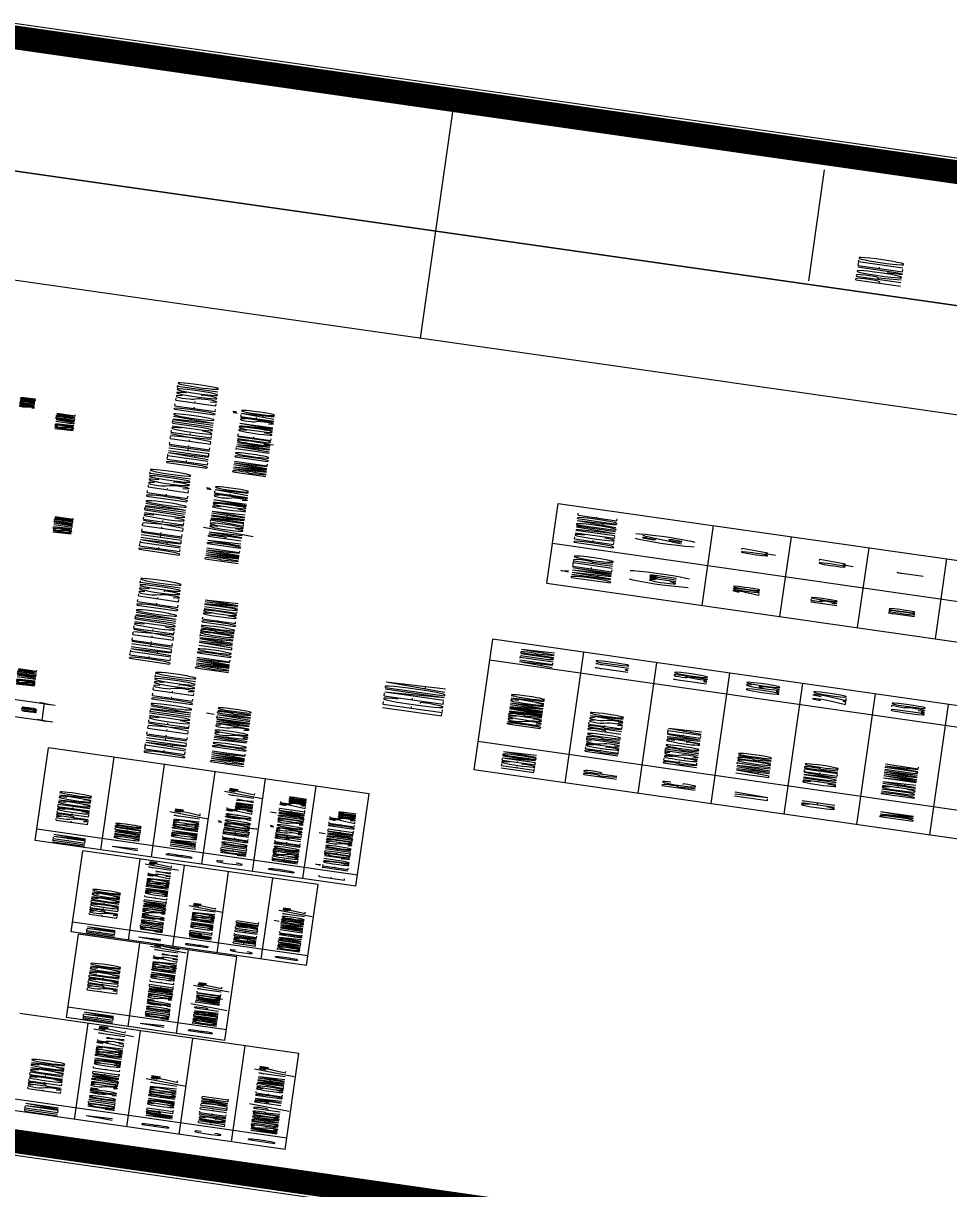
# Model space of a CAD drawing. Header units: millimetres. Extents: x -361192058 to 101130107379, y -14071650034 to 19218552450.
# Drawn here: x -133234.5 to -133003.2, y 42694.8 to 42986.1 of the extents above; entities that cross this region are included whole.
import ezdxf
from ezdxf.enums import TextEntityAlignment as Align

# ---------------------------------------------------------------- set-up
doc = ezdxf.new("R2010")
doc.units = ezdxf.units.MM
doc.header["$LTSCALE"] = 0.5
for name, color, linetype in [('02', 2, 'Continuous'), ('14-04-Texto-04', 3, 'Continuous'), ('CERC02', 3, 'Continuous'), ('TEXT', 2, 'Continuous'), ('TEXTO0', 7, 'Continuous'), ('TEXTO2', 3, 'Continuous'), ('TXT_0', 7, 'Continuous'), ('TXT_1', 3, 'Continuous'), ('TXT_2', 6, 'Continuous')]:
    doc.layers.add(name, color=color, linetype=linetype)
doc.styles.add('ADITIVOCAD', font='ROMANS.shx')
doc.styles.add('ROMANS', font='romans', dxfattribs={"height": 0.1})
doc.styles.get("Standard").update_dxf_attribs({"font": 'txt.shx', "height": 0.12})

# ---------------------------------------------------------------- blocks, each defined once
blk = doc.blocks.new('_ARCHTICK')
at = {"color": 0, "linetype": 'ByBlock', "const_width": 0.15}
blk.add_lwpolyline([(-0.5, -0.5), (0.5, 0.5)], dxfattribs=at)
blk = doc.blocks.new('APROVADO QUADRA 21.2 MBVII')
at = {"lineweight": 18}
for p, q in [((4501.1589, 2396.7426), (4501.1589, 2400.5386)), ((4508.3615, 2400.5386), (4501.1589, 2400.5386)), ((4502.7082, 2396.7426), (4502.7082, 2400.5386)), ((4507.1982, 2396.7426), (4507.1982, 2400.5386)), ((4508.3634, 2396.7426), (4508.3634, 2400.5386)), ((4508.3615, 2400.1512), (4501.1589, 2400.1512)), ((4508.3615, 2399.8414), (4501.1589, 2399.8414)), ((4508.3615, 2399.5315), (4501.1589, 2399.5315)), ((4507.4701, 2399.2216), (4501.1589, 2399.2216)), ((4508.3615, 2399.2216), (4501.1589, 2399.2216)), ((4508.3615, 2398.9117), (4501.1589, 2398.9117)), ((4508.3615, 2398.6019), (4501.1589, 2398.6019))]:
    blk.add_line(p, q, dxfattribs=at)
at = {"color": 8, "lineweight": 18}
for p, q in [((4514.0138, 2400.3457), (4514.0138, 2397.7036)), ((4511.8121, 2399.6852), (4516.2156, 2399.6852)), ((4511.8121, 2399.3549), (4516.2156, 2399.3549)), ((4511.8121, 2399.0247), (4516.2156, 2399.0247)), ((4511.8121, 2398.6944), (4516.2156, 2398.6944))]:
    blk.add_line(p, q, dxfattribs=at)
at = {"layer": '02', "lineweight": 18}
blk.add_line((4524.0957, 2407.1087), (4524.0957, 2386.5459), dxfattribs=at)
blk.add_lwpolyline([(4476.7707, 2385.7337), (4537.9707, 2385.7337), (4537.9707, 2430.2837), (4476.7707, 2430.2837)], close=True, dxfattribs=at)
at = {"layer": '02', "lineweight": 18, "const_width": 0.1}
blk.add_lwpolyline([(4477.5207, 2386.4837), (4537.2207, 2386.4837), (4537.2207, 2429.5337), (4477.5207, 2429.5337)], close=True, dxfattribs=at)
at = {"layer": '14-04-Texto-04', "lineweight": 18}
for p, q in [((4529.997, 2407.1087), (4529.997, 2394.5615)), ((4529.997, 2394.5615), (4529.997, 2405.4962))]:
    blk.add_line(p, q, dxfattribs=at)
at = {"layer": 'CERC02', "lineweight": 18}
for p, q in [((4524.0957, 2401.0175), (4537.2207, 2401.0175)), ((4530.2013, 2399.4354), (4536.3108, 2399.4354))]:
    blk.add_line(p, q, dxfattribs=at)
at = {"layer": 'TXT_0', "linetype": 'ByBlock', "lineweight": 18}
for p, q in [((4500.4851, 2402.6274), (4500.4851, 2402.3207)), ((4501.4156, 2402.6274), (4501.4156, 2402.3207)), ((4501.4466, 2402.3672), (4500.4541, 2402.3672)), ((4501.4156, 2402.3769), (4501.4156, 2402.3207))]:
    blk.add_line(p, q, dxfattribs=at)
at = {"layer": 'TXT_0', "lineweight": 18}
for p, q in [((4493.9476, 2401.8293), (4499.0529, 2401.8293)), ((4479.1581, 2401.7711), (4484.4545, 2401.7711)), ((4489.2743, 2401.6868), (4493.7431, 2401.6868)), ((4484.5977, 2401.6196), (4489.202, 2401.6196)), ((4493.9476, 2401.6147), (4499.0529, 2401.6147)), ((4479.1581, 2401.5485), (4484.4545, 2401.5485)), ((4489.2743, 2401.499), (4493.7431, 2401.499)), ((4493.9476, 2401.4001), (4499.0529, 2401.4001)), ((4479.1581, 2401.3259), (4484.4545, 2401.3259)), ((4489.2743, 2401.3111), (4493.7431, 2401.3111)), ((4493.9476, 2401.1856), (4499.0529, 2401.1856))]:
    blk.add_line(p, q, dxfattribs=at)
at = {"layer": 'TXT_1', "lineweight": 18}
for p, q in [((4511.8121, 2400.3457), (4516.2156, 2400.3457)), ((4511.8121, 2400.3457), (4511.8121, 2397.7036)), ((4516.2156, 2400.3457), (4516.2156, 2397.7036))]:
    blk.add_line(p, q, dxfattribs=at)
at = {"layer": 'TXT_2', "lineweight": 18}
for p, q in [((4493.9476, 2402.3232), (4499.0529, 2402.3232)), ((4493.9476, 2400.9606), (4493.9476, 2402.3232)), ((4494.5575, 2400.9606), (4494.5575, 2402.3232)), ((4499.0529, 2400.9606), (4499.0529, 2402.3232)), ((4479.1581, 2401.0979), (4479.1581, 2402.2835)), ((4479.7909, 2401.0979), (4479.7909, 2402.2835)), ((4484.4545, 2401.0979), (4484.4545, 2402.2835)), ((4489.2743, 2402.1191), (4493.7431, 2402.1191)), ((4489.2743, 2401.1188), (4489.2743, 2402.1191)), ((4489.8082, 2401.1188), (4489.8082, 2402.1191)), ((4493.7431, 2401.1188), (4493.7431, 2402.1191)), ((4484.5977, 2402.0875), (4489.202, 2402.0875)), ((4484.5977, 2401.4136), (4484.5977, 2402.0875)), ((4485.1694, 2401.4136), (4485.1694, 2402.0875)), ((4489.202, 2401.4136), (4489.202, 2402.0875)), ((4493.9476, 2402.0438), (4499.0529, 2402.0438)), ((4479.1581, 2401.9937), (4484.4545, 2401.9937)), ((4489.2743, 2401.8746), (4493.7431, 2401.8746)), ((4484.5977, 2401.8256), (4489.202, 2401.8256)), ((4484.5977, 2401.4136), (4489.202, 2401.4136)), ((4489.2743, 2401.1188), (4493.7431, 2401.1188)), ((4479.1581, 2401.0979), (4484.4545, 2401.0979)), ((4493.9476, 2400.9606), (4499.0529, 2400.9606))]:
    blk.add_line(p, q, dxfattribs=at)
at = {"layer": 'TXT_0', "linetype": 'ByBlock', "lineweight": 18, "xscale": 0.04032240430245761, "yscale": 0.04032240430245761, "zscale": 0.04032240430245761, "rotation": 180}
blk.add_blockref('_ARCHTICK', (4500.4851, 2402.3672), dxfattribs=at)
at = {"layer": 'TXT_0', "linetype": 'ByBlock', "lineweight": 18, "xscale": 0.04032240430245761, "yscale": 0.04032240430245761, "zscale": 0.04032240430245761}
blk.add_blockref('_ARCHTICK', (4501.4156, 2402.3672), dxfattribs=at)
at = {"color": 3, "lineweight": 18, "style": 'ROMANS'}
for s, height, p in [('LEGENDA', 0.13944, (4501.4456, 2400.4259)), ('DISCRIMINACAO', 0.139443, (4503.8732, 2400.4259)), ('ALTURA', 0.13944, (4507.294, 2400.4121)), ('REGISTRO PRESSAO', 0.139443, (4502.9879, 2400.0863)), ('1.10', 0.13944, (4507.5474, 2400.0942)), ('RP ', 0.13944, (4501.7285, 2400.0783)), ('RG', 0.13944, (4501.7303, 2399.7446)), ('REGISTRO GAVETA', 0.139443, (4502.9712, 2399.7526)), ('1.80', 0.13944, (4507.5307, 2399.7605)), ('LAVATORIO', 0.13944, (4502.9879, 2399.445)), ('0.60', 0.13944, (4507.5474, 2399.4529)), ('LV', 0.13944, (4501.7421, 2399.437)), ('CH', 0.13944, (4501.7421, 2399.1533)), ('CHUVEIRO', 0.13944, (4502.9879, 2399.1613)), ('2.20', 0.13944, (4507.5474, 2399.1693)), ('DM', 0.13944, (4501.7421, 2398.8196)), ('DUCHA MANUAL', 0.139443, (4502.9879, 2398.8276)), ('0.30', 0.13944, (4507.5474, 2398.8355))]:
    blk.add_text(s, height=height, dxfattribs=at).set_placement(p, align=Align.TOP_LEFT)
at = {"color": 2, "linetype": 'Continuous', "lineweight": 18, "style": 'ROMANS'}
for s, p in [('DIÂMETRO', (4512.9278, 2400.0819)), ('DECLIVIDADE', (4515.0314, 2400.091)), ('(cm)', (4512.9162, 2399.8093)), ('(%)', (4515.0546, 2399.8085))]:
    blk.add_text(s, height=0.16513, dxfattribs=at).set_placement(p, align=Align.CENTER)
at = {"linetype": 'Continuous', "lineweight": 18, "style": 'ROMANS'}
for s, height, p in [('200', 0.11009, (4512.961, 2399.4556)), ('0,7', 0.11009, (4515.095, 2399.4433)), ('150', 0.11009, (4512.961, 2399.1253)), ('0,7', 0.11009, (4515.095, 2399.1131)), ('100', 0.11009, (4512.961, 2398.7951)), ('1', 0.1101, (4515.095, 2398.7828))]:
    blk.add_text(s, height=height, dxfattribs=at).set_placement(p, align=Align.CENTER)
at = {"color": 0, "lineweight": 13, "flags": 8}
for p in [(4700.7247, 2280.1125), (4699.5738, 2277.8964), (4702.3546, 2276.195), (4703.6722, 2274.085), (4699.8445, 2272.2194), (4703.0488, 2270.137), (4703.0877, 2267.9803), (4700.6523, 2261.5216), (4700.7007, 2257.1593)]:
    blk.add_attdef('NIVEL', p, '', height=0.075, dxfattribs=at)
for rotation, width, p in [(90, 0.8, (4700.8205, 2275.7521)), (270, 0.6, (4703.8437, 2274.9021)), (90, 0.8, (4701.5575, 2268.5021)), (180, 0.6, (4651.1817, 2236.1931))]:
    blk.add_attdef('$PORTA', text='', height=0.09, rotation=rotation, dxfattribs=dict(at, width=width)).set_placement(p, align=Align.MIDDLE)
for p in [(4654.176, 2240.463), (4648.499, 2240.1923), (4637.8012, 2239.3845), (4633.4388, 2239.3361), (4656.3921, 2239.3121), (4652.4746, 2237.6822), (4644.2598, 2236.9491), (4646.4166, 2236.988), (4650.3646, 2236.3646)]:
    blk.add_attdef('NIVEL', p, '', height=0.075, rotation=270, dxfattribs=at)
at = {"color": 0, "lineweight": 13, "width": 0.8, "flags": 8}
for p in [(4652.0317, 2239.2163), (4644.7817, 2238.4793)]:
    blk.add_attdef('$PORTA', text='', height=0.09, dxfattribs=at).set_placement(p, align=Align.MIDDLE)
at = {"layer": 'TEXT', "lineweight": 18, "style": 'ROMANS'}
blk.add_text('LEGENDA', height=0.251, dxfattribs=at).set_placement((4503.7727, 2400.9559, 24.3185), align=Align.TOP_LEFT)
at = {"layer": 'TEXTO0', "lineweight": 18, "style": 'ROMANS'}
blk.add_text('SINFONADA', height=0.06203, dxfattribs=at).set_placement((4517.292, 2402.5856))
at = {"layer": 'TEXTO2', "lineweight": 18, "style": 'ROMANS'}
blk.add_text('PROJETO', height=0.1885, dxfattribs=at).set_placement((4530.5736, 2399.2389, -0.754), align=Align.TOP_LEFT)
at = {"layer": 'TXT_0', "linetype": 'ByBlock', "lineweight": 18, "style": 'ADITIVOCAD'}
blk.add_text('0.30', height=0.06203, dxfattribs=at).set_placement((4500.845, 2402.3952))
at = {"layer": 'TXT_0', "lineweight": 18, "style": 'ADITIVOCAD'}
for s, height, p in [('CHUVEIRO', 0.10728, (4494.6798, 2401.8896)), ('JOELHO 90%%D SOLDAVEL E COM ROSCA 25 x 1/2"', 0.111296, (4479.9177, 2401.8337)), ('JOELHO 90%%D SOLDAVEL E COM ROSCA 25 x 1/2"', 0.093907, (4489.9152, 2401.7396)), ('JOELHO 90%%D SOLDAVEL E COM ROSCA 25 x 1/2"', 0.100569, (4485.2504, 2401.6602)), ('LUVA COM ROSCA 1/2"', 0.107283, (4494.6798, 2401.6516)), ('NIPEL COM ROSCA 1/2"', 0.111296, (4479.9177, 2401.5868)), ('NIPEL COM ROSCA 1/2"', 0.093907, (4489.9152, 2401.5312)), ('TORNEIRA P/ TANQUE 1/2"', 0.100569, (4485.2504, 2401.4579)), ('JOELHO DE REDUÇÃO 90º 25mm x 1/2"', 0.107283, (4494.6798, 2401.437)), ('ENGATE FLEXIVEL', 0.111296, (4479.9177, 2401.3642)), ('ENGATE FLEXIVEL', 0.093907, (4489.9152, 2401.3434)), ('REGISTRO DE PRESSÃO SOLDÁVEL 25mm', 0.107283, (4494.6798, 2401.2173)), ('MISTURADOR P/ PIA DE COZINHA 1/2"', 0.111296, (4479.9177, 2401.1416)), ('TORNEIRA DE LAVATÓRIO 1/2"', 0.093907, (4489.9152, 2401.1556)), ('TÊ OU JOELHO SOLDÁVEL DE 25mm', 0.107283, (4494.6798, 2401.0027))]:
    blk.add_text(s, height=height, dxfattribs=at).set_placement(p)
at = {"layer": 'TXT_1', "lineweight": 18, "style": 'ADITIVOCAD'}
for s, height, p in [('VISTA LATERAL', 0.077543, (4502.2604, 2402.4179)), ('VISTA LATERAL', 0.077543, (4516.3701, 2402.4095)), ('VISTA LATERAL', 0.077543, (4510.7736, 2402.356)), ('ITEM', 0.1341, (4493.9818, 2402.1144)), ('ESPECIFICACAO', 0.134104, (4495.1748, 2402.1144)), ('ITEM', 0.13912, (4479.1937, 2402.0669)), ('ESPECIFICACAO', 0.139121, (4480.4313, 2402.0669)), ('ITEM', 0.11738, (4489.3043, 2401.9364)), ('ESPECIFICACAO', 0.117384, (4490.3485, 2401.9364)), ('ITEM', 0.12571, (4484.6298, 2401.8918)), ('ESPECIFICACAO', 0.125711, (4486.2444, 2401.8918))]:
    blk.add_text(s, height=height, dxfattribs=at).set_placement(p)
for s, height, p in [('A', 0.1073, (4494.2291, 2401.9448)), ('A', 0.1113, (4479.4501, 2401.891)), ('A', 0.0939, (4489.5207, 2401.7879)), ('A', 0.1006, (4484.8787, 2401.7266)), ('B', 0.1073, (4494.2241, 2401.715)), ('B', 0.1113, (4479.445, 2401.6526)), ('B', 0.0939, (4489.5163, 2401.5868)), ('B', 0.1006, (4484.8787, 2401.5214)), ('C', 0.1073, (4494.2241, 2401.5001)), ('C', 0.1113, (4479.445, 2401.4296)), ('C', 0.0939, (4489.5163, 2401.3987)), ('D', 0.1073, (4494.2241, 2401.2802)), ('D', 0.1113, (4479.445, 2401.2015)), ('D', 0.0939, (4489.5163, 2401.2061)), ('E', 0.1073, (4494.2241, 2401.0656))]:
    blk.add_text(s, height=height, dxfattribs=at).set_placement(p, align=Align.MIDDLE)
at = {"layer": 'TXT_2', "lineweight": 18, "style": 'ADITIVOCAD'}
for s, height, p in [('DETALHE EXECUTIVO DE ESGOTO', 0.170595, (4510.4571, 2401.8929)), ('DETALHE EXECUTIVO DE ESGOTO', 0.170595, (4504.4865, 2401.8682)), ('DETALHE EXECUTIVO DE ESGOTO', 0.170595, (4515.367, 2401.8295)), ('DETALHE EXECUTIVO DE ESGOTO', 0.170595, (4499.5305, 2401.7505)), ('RAMAL DA PIA/COZINHA COM SIFÃO', 0.139578, (4510.4681, 2401.6432)), ('RAMAL DO LAVATORIO DE COLUNA', 0.139578, (4504.4833, 2401.6184)), ('RAMAL DO TANQUE COM SIFÃO', 0.139578, (4515.378, 2401.5797)), ('RAMAL DO VASO SANITÁRIO', 0.139578, (4499.5305, 2401.4998))]:
    blk.add_text(s, height=height, dxfattribs=at).set_placement(p)

msp = doc.modelspace()

# ---------------------------------------------------------------- block references
at = {"layer": '02', "color": 0, "lineweight": 30, "xscale": -4.574818403918471, "yscale": -59.40450511825884, "zscale": 4.574818403918471, "rotation": 261.8606972171988}
msp.add_blockref('APROVADO QUADRA 21.2 MBVII', (5129.041, 2225.201), dxfattribs=at)

doc.saveas('drawing.dxf')
